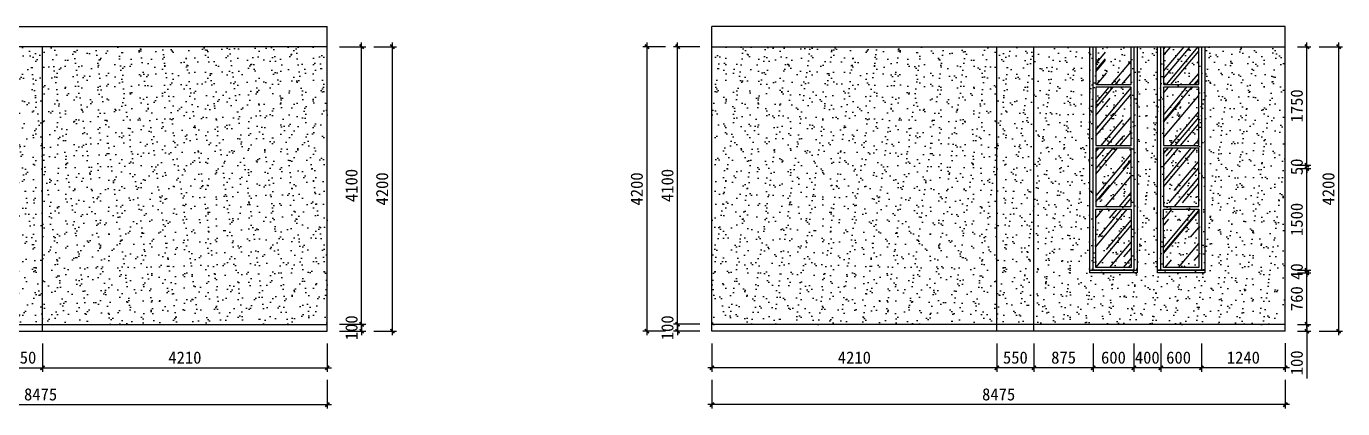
# Model space of a CAD drawing. Header units: millimetres. Extents: x -150677 to 588340, y -254013 to 149700.
# Drawn here: x 451264 to 470722, y -30898 to -25254 of the extents above; entities that cross this region are included whole.
import ezdxf

# ---------------------------------------------------------------- set-up
doc = ezdxf.new("R2010")
doc.units = ezdxf.units.MM
doc.header["$LTSCALE"] = 10
doc.header["$MEASUREMENT"] = 0
for name, color, linetype in [('1-Ba原始建筑墙体', 2, 'Continuous'), ('2-Ba顶面轮廓', 4, 'Continuous'), ('9-ELd细', 8, 'Continuous'), ('HAT【填充】', 8, 'Continuous')]:
    doc.layers.add(name, color=color, linetype=linetype)
doc.styles.get("Standard").update_dxf_attribs({"font": ''})
doc.styles.get('Standard').set_extended_font_data('SimSun')
doc.dimstyles.new('DIMN60', dxfattribs={"dimscale": 0.6, "dimtxt": 300, "dimasz": 100, "dimexe": 100, "dimexo": 300, "dimgap": 100, "dimtad": 1, "dimdec": 0, "dimtxsty": 'Standard', "dimblk": 'ARCHTICK', "dimcen": 2.5, "dimdle": 100, "dimclrd": 8, "dimclre": 8, "dimclrt": 96, "dimadec": 0, "dimazin": 0, "dimtfac": 1, "dimtdec": 0, "dimtmove": 0, "dimatfit": 3, "dimldrblk": 'DOT', "dimfxl": 100, "dimarcsym": 0})

# ---------------------------------------------------------------- blocks, each defined once
blk = doc.blocks.new('_ArchTick')
at = {"color": 0, "linetype": 'ByBlock', "const_width": 0.4}
blk.add_lwpolyline([(-0.5, -0.5), (0.5, 0.5)], dxfattribs=at)
blk = doc.blocks.new('*D1561')
at = {"layer": '2-Ba顶面轮廓', "color": 8, "lineweight": -2, "transparency": 16777216}
for p, q in [((450953, -29934), (450953, -30355)), ((451503, -29934), (451503, -30355)), ((450893, -30295), (451563, -30295))]:
    blk.add_line(p, q, dxfattribs=at)
at = {"layer": 'Defpoints', "color": 0, "transparency": 16777216}
for p in [(450953, -29754), (451503, -29754), (451503, -30295)]:
    blk.add_point(p, dxfattribs=at)
at = {"layer": '2-Ba顶面轮廓', "color": 8, "lineweight": -2, "transparency": 16777216, "xscale": 60, "yscale": 60, "zscale": 60}
for p, rotation in [((450953, -30295), 179.9993991731473), ((451503, -30295), 359.9993991731473)]:
    blk.add_blockref('_ArchTick', p, dxfattribs=dict(at, rotation=rotation))
at = {"layer": '2-Ba顶面轮廓', "color": 96, "transparency": 16777216, "insert": (451228, -30145), "char_height": 180, "attachment_point": 5, "rotation": 359.9994}
blk.add_mtext('550', dxfattribs=at)
blk = doc.blocks.new('_DOT')
at = {"color": 0, "linetype": 'ByBlock'}
blk.add_line((-0.35, 0), (-1, 0), dxfattribs=at)
at = {"color": 0, "linetype": 'ByBlock', "const_width": 0.35}
blk.add_lwpolyline([(-0.175, 0, 1), (0.175, 0, 1)], format="xyb", close=True, dxfattribs=at)
blk = doc.blocks.new('*D1562')
at = {"layer": '2-Ba顶面轮廓', "color": 8, "lineweight": -2, "transparency": 16777216}
for p, q in [((451503, -29934), (451503, -30355)), ((455713, -29934), (455713, -30355)), ((451443, -30295), (455773, -30295))]:
    blk.add_line(p, q, dxfattribs=at)
at = {"layer": 'Defpoints', "color": 0, "transparency": 16777216}
for p in [(451503, -29754), (455713, -29754), (455713, -30295)]:
    blk.add_point(p, dxfattribs=at)
at = {"layer": '2-Ba顶面轮廓', "color": 8, "lineweight": -2, "transparency": 16777216, "xscale": 60, "yscale": 60, "zscale": 60}
for p, rotation in [((451503, -30295), 179.9993991731473), ((455713, -30295), 359.9993991731473)]:
    blk.add_blockref('_ArchTick', p, dxfattribs=dict(at, rotation=rotation))
at = {"layer": '2-Ba顶面轮廓', "color": 96, "transparency": 16777216, "insert": (453608, -30145), "char_height": 180, "attachment_point": 5, "rotation": 359.9994}
blk.add_mtext('4210', dxfattribs=at)
blk = doc.blocks.new('*D1563')
at = {"layer": '2-Ba顶面轮廓', "color": 8, "lineweight": -2, "transparency": 16777216}
for p, q in [((447238, -30475), (447238, -30898)), ((455713, -30475), (455713, -30898)), ((447178, -30838), (455773, -30838))]:
    blk.add_line(p, q, dxfattribs=at)
at = {"layer": 'Defpoints', "color": 0, "transparency": 16777216}
for p in [(447238, -30295), (455713, -30295), (455713, -30838)]:
    blk.add_point(p, dxfattribs=at)
at = {"layer": '2-Ba顶面轮廓', "color": 8, "lineweight": -2, "transparency": 16777216, "xscale": 60, "yscale": 60, "zscale": 60}
for p, rotation in [((447238, -30838), 179.9993991731473), ((455713, -30838), 359.9993991731473)]:
    blk.add_blockref('_ArchTick', p, dxfattribs=dict(at, rotation=rotation))
at = {"layer": '2-Ba顶面轮廓', "color": 96, "transparency": 16777216, "insert": (451475, -30688), "char_height": 180, "attachment_point": 5, "rotation": 359.9994}
blk.add_mtext('8475', dxfattribs=at)
blk = doc.blocks.new('*D1571')
at = {"layer": '2-Ba顶面轮廓', "color": 8, "lineweight": -2, "transparency": 16777216}
for p, q in [((455893, -25554), (456281, -25554)), ((456221, -29713), (456221, -25494)), ((455893, -29653), (456281, -29653))]:
    blk.add_line(p, q, dxfattribs=at)
at = {"layer": 'Defpoints', "color": 0, "transparency": 16777216}
for p in [(455713, -25554), (456221, -25554), (455713, -29653)]:
    blk.add_point(p, dxfattribs=at)
at = {"layer": '2-Ba顶面轮廓', "color": 8, "lineweight": -2, "transparency": 16777216, "xscale": 60, "yscale": 60, "zscale": 60}
for p, rotation in [((456221, -25554), 90), ((456221, -29653), 270)]:
    blk.add_blockref('_ArchTick', p, dxfattribs=dict(at, rotation=rotation))
at = {"layer": '2-Ba顶面轮廓', "color": 96, "transparency": 16777216, "insert": (456071, -27603), "char_height": 180, "attachment_point": 5, "rotation": 90}
blk.add_mtext('4100', dxfattribs=at)
blk = doc.blocks.new('*D1572')
at = {"layer": '2-Ba顶面轮廓', "color": 8, "lineweight": -2, "transparency": 16777216}
for p, q in [((456401, -25554), (456734, -25554)), ((456674, -25494), (456674, -29813)), ((456401, -29753), (456734, -29753))]:
    blk.add_line(p, q, dxfattribs=at)
at = {"layer": 'Defpoints', "color": 0, "transparency": 16777216}
for p in [(456221, -25554), (456221, -29753), (456674, -29753)]:
    blk.add_point(p, dxfattribs=at)
at = {"layer": '2-Ba顶面轮廓', "color": 8, "lineweight": -2, "transparency": 16777216, "xscale": 60, "yscale": 60, "zscale": 60}
for p, rotation in [((456674, -25554), 90), ((456674, -29753), 270)]:
    blk.add_blockref('_ArchTick', p, dxfattribs=dict(at, rotation=rotation))
at = {"layer": '2-Ba顶面轮廓', "color": 96, "transparency": 16777216, "insert": (456524, -27654), "char_height": 180, "attachment_point": 5, "rotation": 90}
blk.add_mtext('4200', dxfattribs=at)
blk = doc.blocks.new('*D1573')
at = {"layer": '2-Ba顶面轮廓', "color": 8, "lineweight": -2, "transparency": 16777216}
for p, q in [((455893, -29653), (456281, -29653)), ((455893, -29754), (456281, -29754)), ((456221, -29653), (456221, -29593)), ((456221, -29653), (456221, -29754)), ((456221, -29754), (456221, -29814))]:
    blk.add_line(p, q, dxfattribs=at)
at = {"layer": 'Defpoints', "color": 0, "transparency": 16777216}
for p in [(455713, -29653), (455713, -29754), (456221, -29754)]:
    blk.add_point(p, dxfattribs=at)
at = {"layer": '2-Ba顶面轮廓', "color": 8, "lineweight": -2, "transparency": 16777216, "xscale": 60, "yscale": 60, "zscale": 60}
for p, rotation in [((456221, -29653), 270), ((456221, -29754), 90)]:
    blk.add_blockref('_ArchTick', p, dxfattribs=dict(at, rotation=rotation))
at = {"layer": '2-Ba顶面轮廓', "color": 96, "transparency": 16777216, "insert": (456071, -29704), "char_height": 180, "attachment_point": 5, "rotation": 90}
blk.add_mtext('100', dxfattribs=at)
blk = doc.blocks.new('*D1588')
at = {"layer": '2-Ba顶面轮廓', "color": 8, "lineweight": -2, "transparency": 16777216}
for p, q in [((468634, -29934), (468634, -30355)), ((469874, -29933), (469874, -30355)), ((469934, -30295), (468574, -30295))]:
    blk.add_line(p, q, dxfattribs=at)
at = {"layer": 'Defpoints', "color": 0, "transparency": 16777216}
for p in [(468634, -29754), (469874, -29753), (468634, -30295)]:
    blk.add_point(p, dxfattribs=at)
at = {"layer": '2-Ba顶面轮廓', "color": 8, "lineweight": -2, "transparency": 16777216, "xscale": 60, "yscale": 60, "zscale": 60}
for p, rotation in [((468634, -30295), 180.0006008268527), ((469874, -30295), 0.0006008268526702664)]:
    blk.add_blockref('_ArchTick', p, dxfattribs=dict(at, rotation=rotation))
at = {"layer": '2-Ba顶面轮廓', "color": 96, "transparency": 16777216, "insert": (469254, -30145), "char_height": 180, "attachment_point": 5, "rotation": 0.0006}
blk.add_mtext('1240', dxfattribs=at)
blk = doc.blocks.new('*D1574')
at = {"layer": '2-Ba顶面轮廓', "color": 8, "lineweight": -2, "transparency": 16777216}
for p, q in [((468034, -29934), (468034, -30355)), ((468634, -29934), (468634, -30355)), ((468694, -30295), (467974, -30295))]:
    blk.add_line(p, q, dxfattribs=at)
at = {"layer": 'Defpoints', "color": 0, "transparency": 16777216}
for p in [(468034, -29754), (468634, -29754), (468034, -30295)]:
    blk.add_point(p, dxfattribs=at)
at = {"layer": '2-Ba顶面轮廓', "color": 8, "lineweight": -2, "transparency": 16777216, "xscale": 60, "yscale": 60, "zscale": 60}
for p, rotation in [((468034, -30295), 180.0006008268527), ((468634, -30295), 0.0006008268526702664)]:
    blk.add_blockref('_ArchTick', p, dxfattribs=dict(at, rotation=rotation))
at = {"layer": '2-Ba顶面轮廓', "color": 96, "transparency": 16777216, "insert": (468297, -30145), "char_height": 180, "attachment_point": 5, "rotation": 0.0006}
blk.add_mtext('600', dxfattribs=at)
blk = doc.blocks.new('*D1575')
at = {"layer": '2-Ba顶面轮廓', "color": 8, "lineweight": -2, "transparency": 16777216}
for p, q in [((467634, -29934), (467634, -30355)), ((468034, -29934), (468034, -30355)), ((468094, -30295), (467574, -30295))]:
    blk.add_line(p, q, dxfattribs=at)
at = {"layer": 'Defpoints', "color": 0, "transparency": 16777216}
for p in [(467634, -29754), (468034, -29754), (467634, -30295)]:
    blk.add_point(p, dxfattribs=at)
at = {"layer": '2-Ba顶面轮廓', "color": 8, "lineweight": -2, "transparency": 16777216, "xscale": 60, "yscale": 60, "zscale": 60}
for p, rotation in [((467634, -30295), 180.0006008268527), ((468034, -30295), 0.0006008268526702664)]:
    blk.add_blockref('_ArchTick', p, dxfattribs=dict(at, rotation=rotation))
at = {"layer": '2-Ba顶面轮廓', "color": 96, "transparency": 16777216, "insert": (467834, -30145), "char_height": 180, "attachment_point": 5, "rotation": 0.0006}
blk.add_mtext('400', dxfattribs=at)
blk = doc.blocks.new('*D1577')
at = {"layer": '2-Ba顶面轮廓', "color": 8, "lineweight": -2, "transparency": 16777216}
for p, q in [((467034, -29934), (467034, -30355)), ((467634, -29934), (467634, -30355)), ((467694, -30295), (466974, -30295))]:
    blk.add_line(p, q, dxfattribs=at)
at = {"layer": 'Defpoints', "color": 0, "transparency": 16777216}
for p in [(467034, -29754), (467634, -29754), (467034, -30295)]:
    blk.add_point(p, dxfattribs=at)
at = {"layer": '2-Ba顶面轮廓', "color": 8, "lineweight": -2, "transparency": 16777216, "xscale": 60, "yscale": 60, "zscale": 60}
for p, rotation in [((467034, -30295), 180.0006008268527), ((467634, -30295), 0.0006008268526702664)]:
    blk.add_blockref('_ArchTick', p, dxfattribs=dict(at, rotation=rotation))
at = {"layer": '2-Ba顶面轮廓', "color": 96, "transparency": 16777216, "insert": (467334, -30145), "char_height": 180, "attachment_point": 5, "rotation": 0.0006}
blk.add_mtext('600', dxfattribs=at)
blk = doc.blocks.new('*D1589')
at = {"layer": '2-Ba顶面轮廓', "color": 8, "lineweight": -2, "transparency": 16777216}
for p, q in [((466159, -29934), (466159, -30355)), ((467034, -29934), (467034, -30355)), ((467094, -30295), (466099, -30295))]:
    blk.add_line(p, q, dxfattribs=at)
at = {"layer": 'Defpoints', "color": 0, "transparency": 16777216}
for p in [(466159, -29754), (467034, -29754), (466159, -30295)]:
    blk.add_point(p, dxfattribs=at)
at = {"layer": '2-Ba顶面轮廓', "color": 8, "lineweight": -2, "transparency": 16777216, "xscale": 60, "yscale": 60, "zscale": 60}
for p, rotation in [((466159, -30295), 180.0006008268527), ((467034, -30295), 0.0006008268526702664)]:
    blk.add_blockref('_ArchTick', p, dxfattribs=dict(at, rotation=rotation))
at = {"layer": '2-Ba顶面轮廓', "color": 96, "transparency": 16777216, "insert": (466597, -30145), "char_height": 180, "attachment_point": 5, "rotation": 0.0006}
blk.add_mtext('875', dxfattribs=at)
blk = doc.blocks.new('*D1590')
at = {"layer": '2-Ba顶面轮廓', "color": 8, "lineweight": -2, "transparency": 16777216}
for p, q in [((465609, -29934), (465609, -30355)), ((466159, -29934), (466159, -30355)), ((466219, -30295), (465549, -30295))]:
    blk.add_line(p, q, dxfattribs=at)
at = {"layer": 'Defpoints', "color": 0, "transparency": 16777216}
for p in [(465609, -29754), (466159, -29754), (465609, -30295)]:
    blk.add_point(p, dxfattribs=at)
at = {"layer": '2-Ba顶面轮廓', "color": 8, "lineweight": -2, "transparency": 16777216, "xscale": 60, "yscale": 60, "zscale": 60}
for p, rotation in [((465609, -30295), 180.0006008268527), ((466159, -30295), 0.0006008268526702664)]:
    blk.add_blockref('_ArchTick', p, dxfattribs=dict(at, rotation=rotation))
at = {"layer": '2-Ba顶面轮廓', "color": 96, "transparency": 16777216, "insert": (465884, -30145), "char_height": 180, "attachment_point": 5, "rotation": 0.0006}
blk.add_mtext('550', dxfattribs=at)
blk = doc.blocks.new('*D1591')
at = {"layer": '2-Ba顶面轮廓', "color": 8, "lineweight": -2, "transparency": 16777216}
for p, q in [((461399, -29934), (461399, -30355)), ((465609, -29934), (465609, -30355)), ((465669, -30295), (461339, -30295))]:
    blk.add_line(p, q, dxfattribs=at)
at = {"layer": 'Defpoints', "color": 0, "transparency": 16777216}
for p in [(461399, -29754), (465609, -29754), (461399, -30295)]:
    blk.add_point(p, dxfattribs=at)
at = {"layer": '2-Ba顶面轮廓', "color": 8, "lineweight": -2, "transparency": 16777216, "xscale": 60, "yscale": 60, "zscale": 60}
for p, rotation in [((461399, -30295), 180.0006008268527), ((465609, -30295), 0.0006008268526702664)]:
    blk.add_blockref('_ArchTick', p, dxfattribs=dict(at, rotation=rotation))
at = {"layer": '2-Ba顶面轮廓', "color": 96, "transparency": 16777216, "insert": (463504, -30145), "char_height": 180, "attachment_point": 5, "rotation": 0.0006}
blk.add_mtext('4210', dxfattribs=at)
blk = doc.blocks.new('*D1578')
at = {"layer": '2-Ba顶面轮廓', "color": 8, "lineweight": -2, "transparency": 16777216}
for p, q in [((461399, -30475), (461399, -30898)), ((469874, -30475), (469874, -30898)), ((469934, -30838), (461339, -30838))]:
    blk.add_line(p, q, dxfattribs=at)
at = {"layer": 'Defpoints', "color": 0, "transparency": 16777216}
for p in [(461399, -30295), (469874, -30295), (461399, -30838)]:
    blk.add_point(p, dxfattribs=at)
at = {"layer": '2-Ba顶面轮廓', "color": 8, "lineweight": -2, "transparency": 16777216, "xscale": 60, "yscale": 60, "zscale": 60}
for p, rotation in [((461399, -30838), 180.0006008268527), ((469874, -30838), 0.0006008268527502025)]:
    blk.add_blockref('_ArchTick', p, dxfattribs=dict(at, rotation=rotation))
at = {"layer": '2-Ba顶面轮廓', "color": 96, "transparency": 16777216, "insert": (465637, -30688), "char_height": 180, "attachment_point": 5, "rotation": 0.0006}
blk.add_mtext('8475', dxfattribs=at)
blk = doc.blocks.new('*D1579')
at = {"layer": '2-Ba顶面轮廓', "color": 8, "lineweight": -2, "transparency": 16777216}
for p, q in [((470054, -29654), (470254, -29654)), ((470054, -29754), (470254, -29754)), ((470194, -29654), (470194, -29594)), ((470194, -29654), (470194, -29754)), ((470194, -29754), (470194, -30453))]:
    blk.add_line(p, q, dxfattribs=at)
at = {"layer": 'Defpoints', "color": 0, "transparency": 16777216}
for p in [(469874, -29654), (469874, -29754), (470194, -29654)]:
    blk.add_point(p, dxfattribs=at)
at = {"layer": '2-Ba顶面轮廓', "color": 8, "lineweight": -2, "transparency": 16777216, "xscale": 60, "yscale": 60, "zscale": 60}
for p, rotation in [((470194, -29654), 270), ((470194, -29754), 90)]:
    blk.add_blockref('_ArchTick', p, dxfattribs=dict(at, rotation=rotation))
at = {"layer": '2-Ba顶面轮廓', "color": 96, "transparency": 16777216, "insert": (470044, -30222), "char_height": 180, "attachment_point": 5, "rotation": 90}
blk.add_mtext('100', dxfattribs=at)
blk = doc.blocks.new('*D1580')
at = {"layer": '2-Ba顶面轮廓', "color": 8, "lineweight": -2, "transparency": 16777216}
for p, q in [((470054, -28894), (470254, -28894)), ((470194, -29714), (470194, -28834)), ((470054, -29654), (470254, -29654))]:
    blk.add_line(p, q, dxfattribs=at)
at = {"layer": 'Defpoints', "color": 0, "transparency": 16777216}
for p in [(469874, -28894), (470194, -28894), (469874, -29654)]:
    blk.add_point(p, dxfattribs=at)
at = {"layer": '2-Ba顶面轮廓', "color": 8, "lineweight": -2, "transparency": 16777216, "xscale": 60, "yscale": 60, "zscale": 60}
for p, rotation in [((470194, -28894), 90), ((470194, -29654), 270)]:
    blk.add_blockref('_ArchTick', p, dxfattribs=dict(at, rotation=rotation))
at = {"layer": '2-Ba顶面轮廓', "color": 96, "transparency": 16777216, "insert": (470044, -29274), "char_height": 180, "attachment_point": 5, "rotation": 90}
blk.add_mtext('760', dxfattribs=at)
blk = doc.blocks.new('*D1581')
at = {"layer": '2-Ba顶面轮廓', "color": 8, "lineweight": -2, "transparency": 16777216}
for p, q in [((470194, -28854), (470194, -28794)), ((470054, -28854), (470254, -28854)), ((470054, -28894), (470254, -28894)), ((470194, -28894), (470194, -28854)), ((470194, -28894), (470194, -28954))]:
    blk.add_line(p, q, dxfattribs=at)
at = {"layer": 'Defpoints', "color": 0, "transparency": 16777216}
for p in [(469874, -28854), (469874, -28894), (470194, -28854)]:
    blk.add_point(p, dxfattribs=at)
at = {"layer": '2-Ba顶面轮廓', "color": 8, "lineweight": -2, "transparency": 16777216, "xscale": 60, "yscale": 60, "zscale": 60}
for p, rotation in [((470194, -28854), 270), ((470194, -28894), 90)]:
    blk.add_blockref('_ArchTick', p, dxfattribs=dict(at, rotation=rotation))
at = {"layer": '2-Ba顶面轮廓', "color": 96, "transparency": 16777216, "insert": (470044, -28874), "char_height": 180, "attachment_point": 5, "rotation": 90}
blk.add_mtext('40', dxfattribs=at)
blk = doc.blocks.new('*D1582')
at = {"layer": '2-Ba顶面轮廓', "color": 8, "lineweight": -2, "transparency": 16777216}
for p, q in [((470054, -27354), (470254, -27354)), ((470194, -28914), (470194, -27294)), ((470054, -28854), (470254, -28854))]:
    blk.add_line(p, q, dxfattribs=at)
at = {"layer": 'Defpoints', "color": 0, "transparency": 16777216}
for p in [(469874, -27354), (470194, -27354), (469874, -28854)]:
    blk.add_point(p, dxfattribs=at)
at = {"layer": '2-Ba顶面轮廓', "color": 8, "lineweight": -2, "transparency": 16777216, "xscale": 60, "yscale": 60, "zscale": 60}
for p, rotation in [((470194, -27354), 90), ((470194, -28854), 270)]:
    blk.add_blockref('_ArchTick', p, dxfattribs=dict(at, rotation=rotation))
at = {"layer": '2-Ba顶面轮廓', "color": 96, "transparency": 16777216, "insert": (470044, -28104), "char_height": 180, "attachment_point": 5, "rotation": 90}
blk.add_mtext('1500', dxfattribs=at)
blk = doc.blocks.new('*D1583')
at = {"layer": '2-Ba顶面轮廓', "color": 8, "lineweight": -2, "transparency": 16777216}
for p, q in [((470054, -27303), (470254, -27303)), ((470054, -27354), (470254, -27354)), ((470194, -27303), (470194, -27243)), ((470194, -27354), (470194, -27303)), ((470194, -27354), (470194, -27414))]:
    blk.add_line(p, q, dxfattribs=at)
at = {"layer": 'Defpoints', "color": 0, "transparency": 16777216}
for p in [(469874, -27303), (469874, -27354), (470194, -27303)]:
    blk.add_point(p, dxfattribs=at)
at = {"layer": '2-Ba顶面轮廓', "color": 8, "lineweight": -2, "transparency": 16777216, "xscale": 60, "yscale": 60, "zscale": 60}
for p, rotation in [((470194, -27303), 270), ((470194, -27354), 90)]:
    blk.add_blockref('_ArchTick', p, dxfattribs=dict(at, rotation=rotation))
at = {"layer": '2-Ba顶面轮廓', "color": 96, "transparency": 16777216, "insert": (470044, -27328), "char_height": 180, "attachment_point": 5, "rotation": 90}
blk.add_mtext('50', dxfattribs=at)
blk = doc.blocks.new('*D1584')
at = {"layer": '2-Ba顶面轮廓', "color": 8, "lineweight": -2, "transparency": 16777216}
for p, q in [((470054, -25554), (470254, -25554)), ((470194, -27363), (470194, -25494)), ((470054, -27303), (470254, -27303))]:
    blk.add_line(p, q, dxfattribs=at)
at = {"layer": 'Defpoints', "color": 0, "transparency": 16777216}
for p in [(469874, -25554), (470194, -25554), (469874, -27303)]:
    blk.add_point(p, dxfattribs=at)
at = {"layer": '2-Ba顶面轮廓', "color": 8, "lineweight": -2, "transparency": 16777216, "xscale": 60, "yscale": 60, "zscale": 60}
for p, rotation in [((470194, -25554), 90), ((470194, -27303), 270)]:
    blk.add_blockref('_ArchTick', p, dxfattribs=dict(at, rotation=rotation))
at = {"layer": '2-Ba顶面轮廓', "color": 96, "transparency": 16777216, "insert": (470044, -26428), "char_height": 180, "attachment_point": 5, "rotation": 90}
blk.add_mtext('1750', dxfattribs=at)
blk = doc.blocks.new('*D1585')
at = {"layer": '2-Ba顶面轮廓', "color": 8, "lineweight": -2, "transparency": 16777216}
for p, q in [((470374, -25554), (470722, -25554)), ((470662, -25494), (470662, -29814)), ((470374, -29754), (470722, -29754))]:
    blk.add_line(p, q, dxfattribs=at)
at = {"layer": 'Defpoints', "color": 0, "transparency": 16777216}
for p in [(470194, -25554), (470194, -29754), (470662, -29754)]:
    blk.add_point(p, dxfattribs=at)
at = {"layer": '2-Ba顶面轮廓', "color": 8, "lineweight": -2, "transparency": 16777216, "xscale": 60, "yscale": 60, "zscale": 60}
for p, rotation in [((470662, -25554), 90), ((470662, -29754), 270)]:
    blk.add_blockref('_ArchTick', p, dxfattribs=dict(at, rotation=rotation))
at = {"layer": '2-Ba顶面轮廓', "color": 96, "transparency": 16777216, "insert": (470512, -27654), "char_height": 180, "attachment_point": 5, "rotation": 90}
blk.add_mtext('4200', dxfattribs=at)
blk = doc.blocks.new('*D1586')
at = {"layer": '2-Ba顶面轮廓', "color": 8, "lineweight": -2, "transparency": 16777216}
for p, q in [((461219, -25554), (460831, -25554)), ((460891, -29713), (460891, -25494)), ((461219, -29653), (460831, -29653))]:
    blk.add_line(p, q, dxfattribs=at)
at = {"layer": 'Defpoints', "color": 0, "transparency": 16777216}
for p in [(460891, -25554), (461399, -25554), (461399, -29653)]:
    blk.add_point(p, dxfattribs=at)
at = {"layer": '2-Ba顶面轮廓', "color": 8, "lineweight": -2, "transparency": 16777216, "xscale": 60, "yscale": 60, "zscale": 60}
for p, rotation in [((460891, -25554), 90), ((460891, -29653), 270)]:
    blk.add_blockref('_ArchTick', p, dxfattribs=dict(at, rotation=rotation))
at = {"layer": '2-Ba顶面轮廓', "color": 96, "transparency": 16777216, "insert": (460741, -27603), "char_height": 180, "attachment_point": 5, "rotation": 90}
blk.add_mtext('4100', dxfattribs=at)
blk = doc.blocks.new('*D1587')
at = {"layer": '2-Ba顶面轮廓', "color": 8, "lineweight": -2, "transparency": 16777216}
for p, q in [((460711, -25554), (460378, -25554)), ((460438, -25494), (460438, -29813)), ((460711, -29753), (460378, -29753))]:
    blk.add_line(p, q, dxfattribs=at)
at = {"layer": 'Defpoints', "color": 0, "transparency": 16777216}
for p in [(460891, -25554), (460438, -29753), (460891, -29753)]:
    blk.add_point(p, dxfattribs=at)
at = {"layer": '2-Ba顶面轮廓', "color": 8, "lineweight": -2, "transparency": 16777216, "xscale": 60, "yscale": 60, "zscale": 60}
for p, rotation in [((460438, -25554), 90), ((460438, -29753), 270)]:
    blk.add_blockref('_ArchTick', p, dxfattribs=dict(at, rotation=rotation))
at = {"layer": '2-Ba顶面轮廓', "color": 96, "transparency": 16777216, "insert": (460288, -27654), "char_height": 180, "attachment_point": 5, "rotation": 90}
blk.add_mtext('4200', dxfattribs=at)
blk = doc.blocks.new('*D1576')
at = {"layer": '2-Ba顶面轮廓', "color": 8, "lineweight": -2, "transparency": 16777216}
for p, q in [((461219, -29653), (460831, -29653)), ((461219, -29754), (460831, -29754)), ((460891, -29653), (460891, -29593)), ((460891, -29653), (460891, -29754)), ((460891, -29754), (460891, -29814))]:
    blk.add_line(p, q, dxfattribs=at)
at = {"layer": 'Defpoints', "color": 0, "transparency": 16777216}
for p in [(460891, -29754), (461399, -29653), (461399, -29754)]:
    blk.add_point(p, dxfattribs=at)
at = {"layer": '2-Ba顶面轮廓', "color": 8, "lineweight": -2, "transparency": 16777216, "xscale": 60, "yscale": 60, "zscale": 60}
for p, rotation in [((460891, -29653), 270), ((460891, -29754), 90)]:
    blk.add_blockref('_ArchTick', p, dxfattribs=dict(at, rotation=rotation))
at = {"layer": '2-Ba顶面轮廓', "color": 96, "transparency": 16777216, "insert": (460741, -29704), "char_height": 180, "attachment_point": 5, "rotation": 90}
blk.add_mtext('100', dxfattribs=at)

msp = doc.modelspace()

# ---------------------------------------------------------------- hatches: boundary and pattern name
at = {"layer": '2-Ba顶面轮廓'}
h = msp.add_hatch(dxfattribs=at)
h.set_pattern_fill('AR-SAND', color=251, scale=100, angle=90, style=0)
h.set_pattern_definition([(127.5, (447238, -29653.5), (-244.7066, -8), [0, -193.04, 0, -215.9, 0, -206.375]), (97.5, (447238, -29653.5), (-358.413, 224.762), [0, -104.14, 0, -173.99, 0, -66.675]), (57.5, (447238, -29809.7), (-0.7186, 395.496), [0, -63.5, 0, -228.6, 0, -298.45]), (47.5, (447238, -29809.7), (-111.465, 381.778), [0, -31.75, 0, -149.86, 0, -171.45])])
h.paths.add_polyline_path([(451503, -29653.5), (455713, -29653.5), (455713, -25553.5), (451503, -25553.5)])
h.paths.add_polyline_path([(450953, -29653.5), (451503, -29653.5), (451503, -25553.5), (450953, -25553.5)])
h.paths.add_polyline_path([(450128, -28893.5), (449428, -28893.5), (449428, -27303.5), (450128, -27303.5)], flags=16)
h.paths.add_polyline_path([(450078, -28854), (449478, -28854), (449478, -27354), (450078, -27354)], flags=0)
h.paths.add_polyline_path([(449128, -28894), (448428, -28894), (448428, -27304), (449128, -27304)], flags=16)
h.paths.add_polyline_path([(449078, -28854), (448478, -28854), (448478, -27354), (449078, -27354)], flags=0)
h.paths.add_polyline_path([(447238, -29004), (449128, -29004), (449128, -29154), (447238, -29154), (447238, -29653.5), (450953, -29653.5), (450953, -25553.5), (447238, -25553.5)])
h = msp.add_hatch(dxfattribs=at)
h.set_pattern_fill('AR-SAND', color=251, scale=100, angle=90, style=0)
h.set_pattern_definition([(52.5, (469874, -29653.5), (244.7066, -8), [0, -193.04, 0, -215.9, 0, -206.375]), (82.5, (469874, -29653.5), (358.413, 224.762), [0, -104.14, 0, -173.99, 0, -66.675]), (122.5, (469874, -29809.7), (0.7186, 395.496), [0, -63.5, 0, -228.6, 0, -298.45]), (132.5, (469874, -29809.7), (111.465, 381.778), [0, -31.75, 0, -149.86, 0, -171.45])])
h.paths.add_polyline_path([(465609, -25553.5), (461399, -25553.5), (461399, -29653.5), (465609, -29653.5)])
h.paths.add_polyline_path([(466159, -25553.5), (465609, -25553.5), (465609, -29653.5), (466159, -29653.5)])
h.paths.add_polyline_path([(466159, -29653.5), (469874, -29653.5), (469874, -25553.5), (466159, -25553.5)])
at = {"layer": 'HAT【填充】'}
h = msp.add_hatch(dxfattribs=at)
h.set_pattern_fill('木材', color=251, scale=100, style=0)
h.set_pattern_definition([(50, (467074, -28813.5), (202.204, 726.363), [4680, -624, 1560, -312]), (50, (467488.96, -28657.5), (-518.43, 27.725), [936, -102.96, 1872, -234]), (50, (467230, -28548.31), (882.725, 1377.199), [2496, -436.8, 1248, -312])])
h.paths.add_polyline_path([(468594, -25553.5), (468074, -25553.5), (468074, -26113.5), (468594, -26113.5)])
h.paths.add_polyline_path([(468594, -26153.5), (468074, -26153.5), (468074, -27013.5), (468594, -27013.5)])
h.paths.add_polyline_path([(468594, -27053.5), (468074, -27053.5), (468074, -27913.5), (468594, -27913.5)])
h.paths.add_polyline_path([(468594, -27953.5), (468074, -27953.5), (468074, -28813.5), (468594, -28813.5)])
h.paths.add_polyline_path([(467594, -27953.5), (467074, -27953.5), (467074, -28813.5), (467594, -28813.5)])
h.paths.add_polyline_path([(467594, -27053.5), (467074, -27053.5), (467074, -27913.5), (467594, -27913.5)])
h.paths.add_polyline_path([(467594, -26153.5), (467074, -26153.5), (467074, -27013.5), (467594, -27013.5)])
h.paths.add_polyline_path([(467594, -25753.5), (467217.2, -25753.5), (467217.2, -25553.5), (467074, -25553.5), (467074, -26113.5), (467594, -26113.5)])

# ---------------------------------------------------------------- linework, layer by layer
at = {"layer": '1-Ba原始建筑墙体'}
for p, q in [((447238, -25253.5), (455713, -25253.6)), ((455713, -29753.6), (455713, -25253.6)), ((469874, -25253.5), (461399, -25253.6)), ((461399, -29753.6), (461399, -25253.6)), ((469874, -29753.5), (469874, -25253.5)), ((447238, -29753.5), (455713, -29753.6)), ((469874, -29753.5), (461399, -29753.6))]:
    msp.add_line(p, q, dxfattribs=at)
at = {"layer": '2-Ba顶面轮廓'}
for p, q in [((451503, -29753.5), (451503, -25553.5)), ((465609, -29753.5), (465609, -25553.5)), ((466159, -29753.5), (466159, -25553.5)), ((466984, -28853.5), (467684, -28853.5)), ((467984, -28853), (468684, -28853)), ((447238, -29653.5), (455713, -29653.5)), ((469874, -29653.5), (461399, -29653.5))]:
    msp.add_line(p, q, dxfattribs=at)
for points in [[(455713, -25553.5), (447238, -25553.5)], [(461399, -25553.5), (469874, -25553.5)], [(467684, -25553.5), (467684, -28893.5), (466984, -28893.5), (466984, -25553.5)], [(467634, -25553.5), (467634, -28853.5), (467034, -28853.5), (467034, -25553.5)], [(467634, -25553.5), (467634, -28853.5), (467034, -28853.5), (467034, -25553.5)], [(468684, -25553.5), (468684, -28893), (467984, -28893), (467984, -25553.5)], [(468634, -25553.5), (468634, -28853.5), (468034, -28853.5), (468034, -25553.5)], [(468634, -25553.5), (468634, -28853), (468034, -28853), (468034, -25553.5)]]:
    msp.add_lwpolyline(points, dxfattribs=at)
at = {"layer": '9-ELd细'}
for points in [[(467074, -25553.5), (467074, -26113.5), (467594, -26113.5), (467594, -25553.5)], [(468074, -25553.5), (468074, -26113.5), (468594, -26113.5), (468594, -25553.5)]]:
    msp.add_lwpolyline(points, dxfattribs=at)
for points in [[(467594, -26153.5), (467074, -26153.5), (467074, -27013.5), (467594, -27013.5)], [(468594, -26153.5), (468074, -26153.5), (468074, -27013.5), (468594, -27013.5)], [(467594, -27053.5), (467074, -27053.5), (467074, -27913.5), (467594, -27913.5)], [(468594, -27053.5), (468074, -27053.5), (468074, -27913.5), (468594, -27913.5)], [(467594, -28813.5), (467074, -28813.5), (467074, -27953.5), (467594, -27953.5)], [(468594, -28813.5), (468074, -28813.5), (468074, -27953.5), (468594, -27953.5)]]:
    msp.add_lwpolyline(points, close=True, dxfattribs=at)

# ---------------------------------------------------------------- dimensions: what is measured, and where the dimension line sits
at = {"layer": '2-Ba顶面轮廓'}
for p1, p2, distance, picture, middle in [((455713, -29653.5), (455713, -25553.5), -507.6, '*D1571', (456070.6, -27603.5)), ((456220.6150583, -25554), (456220.6150583, -29753.5), 453.5, '*D1572', (456524.1150583, -27653.75)), ((460891.3849417, -25554), (460891.3849417, -29753.5), -453.5, '*D1587', (460287.8849417, -27653.75)), ((461399, -29653.5), (461399, -25553.5), 507.6, '*D1586', (460741.4, -27603.5)), ((470194.3, -25553.5), (470194.3, -29753.5), 468, '*D1585', (470512.3, -27653.5)), ((469874, -29753.5), (468634, -29753.5), 541.5, '*D1588', (469254, -30145)), ((447238, -30295), (455713, -30295.1), -542.9, '*D1563', (451475.5, -30688)), ((469874, -30295), (461399, -30295.1), 542.9, '*D1578', (465636.5, -30688))]:
    dim = msp.add_aligned_dim(p1=p1, p2=p2, distance=distance, dimstyle='DIMN60', dxfattribs=at)
    dim.commit()
    dim.dimension.update_dxf_attribs({"geometry": picture, "text_midpoint": middle})
for base, p1, p2, angle, picture, middle in [((470194.3, -25553.5), (469874, -27303.5), (469874, -25553.5), 270, '*D1584', (470044.3, -26428.5)), ((470194.3, -27353.5), (469874, -28853.5), (469874, -27353.5), 270, '*D1582', (470044.3, -28103.5)), ((470194.3, -28893.5), (469874, -29653.5), (469874, -28893.5), 270, '*D1580', (470044.3, -29273.5)), ((455713, -30295.1), (451503, -29753.5), (455713, -29753.6), 179.9994, '*D1562', (453608, -30145.1)), ((461399, -30295.1), (465609, -29753.5), (461399, -29753.6), 0.0006, '*D1591', (463504, -30145.1)), ((466159, -30295), (467034, -29753.5), (466159, -29753.5), 0.0006, '*D1589', (466596.5, -30145))]:
    dim = msp.add_linear_dim(base=base, p1=p1, p2=p2, angle=angle, dimstyle='DIMN60', dxfattribs=at)
    dim.commit()
    dim.dimension.update_dxf_attribs({"geometry": picture, "text_midpoint": middle})
for base, p1, p2, angle, picture, middle, dimtype in [((470194.3, -27303.5), (469874, -27353.5), (469874, -27303.5), 270, '*D1583', (470194.3, -27328.5), 128), ((470194.3, -28853.5), (469874, -28893.5), (469874, -28853.5), 270, '*D1581', (470194.3, -28873.5), 128), ((456220.6, -29753.6), (455713, -29653.5), (455713, -29753.6), 270, '*D1573', (456220.6, -29703.5), 129), ((460891.4, -29753.6), (461399, -29653.5), (461399, -29753.6), 270, '*D1576', (460891.4, -29703.5), 129), ((451503, -30295), (450953, -29753.5), (451503, -29753.5), 179.9994, '*D1561', (451228, -30295), 128), ((465609, -30295), (466159, -29753.5), (465609, -29753.5), 0.0006, '*D1590', (465884, -30295), 128), ((467034, -30295), (467634, -29753.5), (467034, -29753.5), 0.0006, '*D1577', (467334, -30295), 128), ((467634, -30295), (468034, -29753.5), (467634, -29753.5), 0.0006, '*D1575', (467834, -30295), 128), ((468034, -30295), (468634, -29753.5), (468034, -29753.5), 0.0006, '*D1574', (468297, -30295), 128), ((470194.3, -29653.5), (469874, -29753.5), (469874, -29653.5), 90, '*D1579', (470194.3, -30221.5), 129)]:
    dim = msp.add_linear_dim(base=base, p1=p1, p2=p2, angle=angle, dimstyle='DIMN60', dxfattribs=at)
    dim.commit()
    dim.dimension.update_dxf_attribs({"geometry": picture, "text_midpoint": middle, "dimtype": dimtype})

doc.saveas('drawing.dxf')
